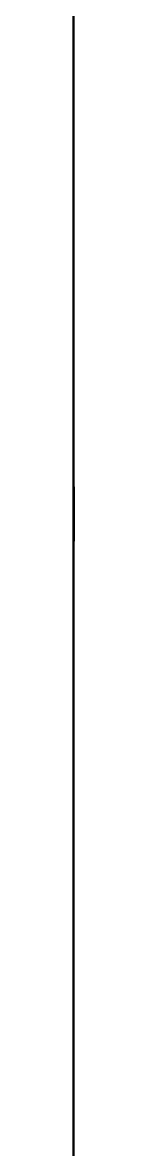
# Model space of a CAD drawing. Header units: millimetres. Extents: x 2698011 to 2856548, y 1019778 to 1210064.
# Drawn here: x 2794730.8 to 2794731.3, y 1123486.7 to 1123880.9 of the extents above; entities that cross this region are included whole.
import ezdxf

# ---------------------------------------------------------------- set-up
doc = ezdxf.new("R2010")
doc.units = ezdxf.units.MM
doc.layers.add('Bloques borde', color=9, linetype='Continuous')
doc.layers.add('Y_ CAJAS', color=9, linetype='Continuous')

# ---------------------------------------------------------------- blocks, each defined once
blk = doc.blocks.new('CO ALURA_ 1500-1600 SE ESQ')
at = {"layer": 'Bloques borde', "linetype": 'Continuous'}
for p, q in [((0.5259, 0.63796), (0.5259, 1.13096)), ((0.5259, 0.63796), (0.5259, 1.13096)), ((0.5259, 0.63796), (0.5259, 1.13096)), ((0.5264, 1.11816), (0.5264, 0.89096)), ((0.5264, 1.11816), (0.5264, 0.89096)), ((0.5264, 1.11816), (0.5264, 0.89096)), ((0.5259, 0.89096), (0.5264, 0.89096)), ((0.5259, 0.89096), (0.5264, 0.89096)), ((0.5259, 0.89096), (0.5264, 0.89096)), ((0.5264, 0.87196), (0.5264, 0.89096)), ((0.5264, 0.87196), (0.5264, 0.89096)), ((0.5264, 0.87196), (0.5264, 0.89096)), ((0.5259, 0.87196), (0.5264, 0.87196)), ((0.5259, 0.87196), (0.5264, 0.87196)), ((0.5259, 0.87196), (0.5264, 0.87196)), ((0.5264, 0.87196), (0.5264, 0.65076)), ((0.5264, 0.87196), (0.5264, 0.65076)), ((0.5264, 0.87196), (0.5264, 0.65076))]:
    blk.add_line(p, q, dxfattribs=at)

msp = doc.modelspace()

# ---------------------------------------------------------------- block references
at = {"layer": 'Y_ CAJAS', "xscale": -1000, "yscale": 1000, "zscale": 1000, "rotation": 179.9977225467084}
msp.add_blockref('CO ALURA_ 1500-1600 SE ESQ', (2794204.931, 1124590.494, -0.388), dxfattribs=at)

doc.saveas('drawing.dxf')
